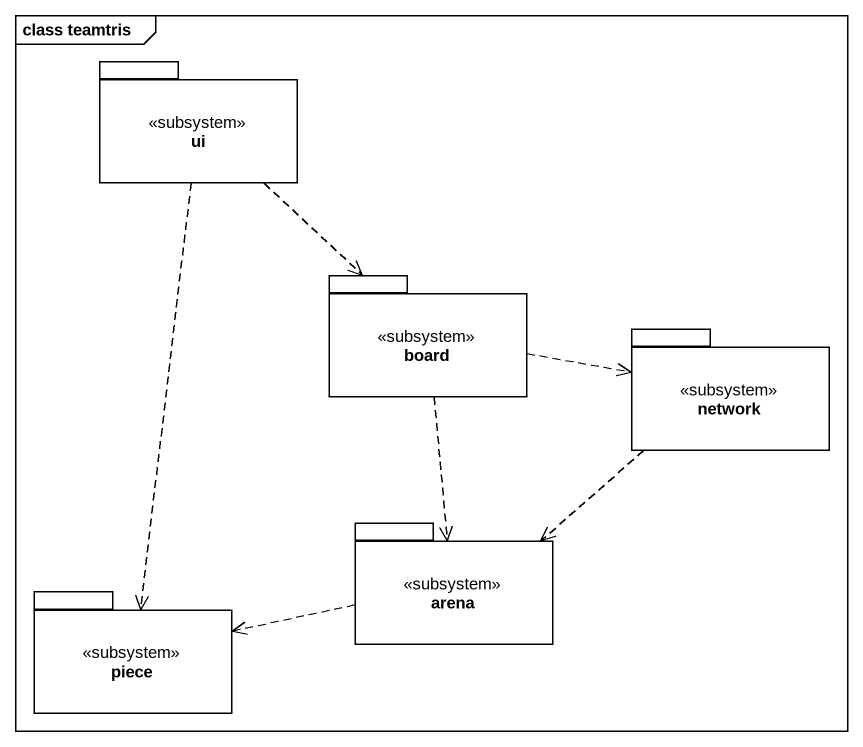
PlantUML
@startuml
mainframe class teamtris
package ui <<subsystem>> {
}
package board <<subsystem>> {
}
package "network" as network_ <<subsystem>> {
}
package arena <<subsystem>> {
}
package piece <<subsystem>> {
}
ui ..> board
ui ..> piece
board .right.> network_
board ..> arena
network_ ..> arena
arena .left.> piece
@enduml
